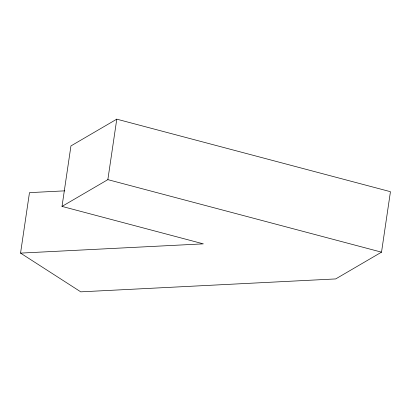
<?xml version="1.0" encoding="UTF-8"?>
<svg xmlns="http://www.w3.org/2000/svg" width="411" height="411" viewBox="0 0 411 411"><rect width="100%" height="100%" fill="white"/><g stroke="black" fill="none" stroke-linecap="round" stroke-linejoin="round"><path stroke-width="0.62" d="M20.55 253.109L203.337 243.857L62.015 206.404L70.944 145.926L116.781 119.159L390.45 191.69L381.521 252.164L335.684 278.93L80.756 291.841L20.55 253.109L29.479 192.636L64.753 190.848M62.015 206.404L107.852 179.638L116.781 119.159M107.852 179.638L381.521 252.164"/></g></svg>
